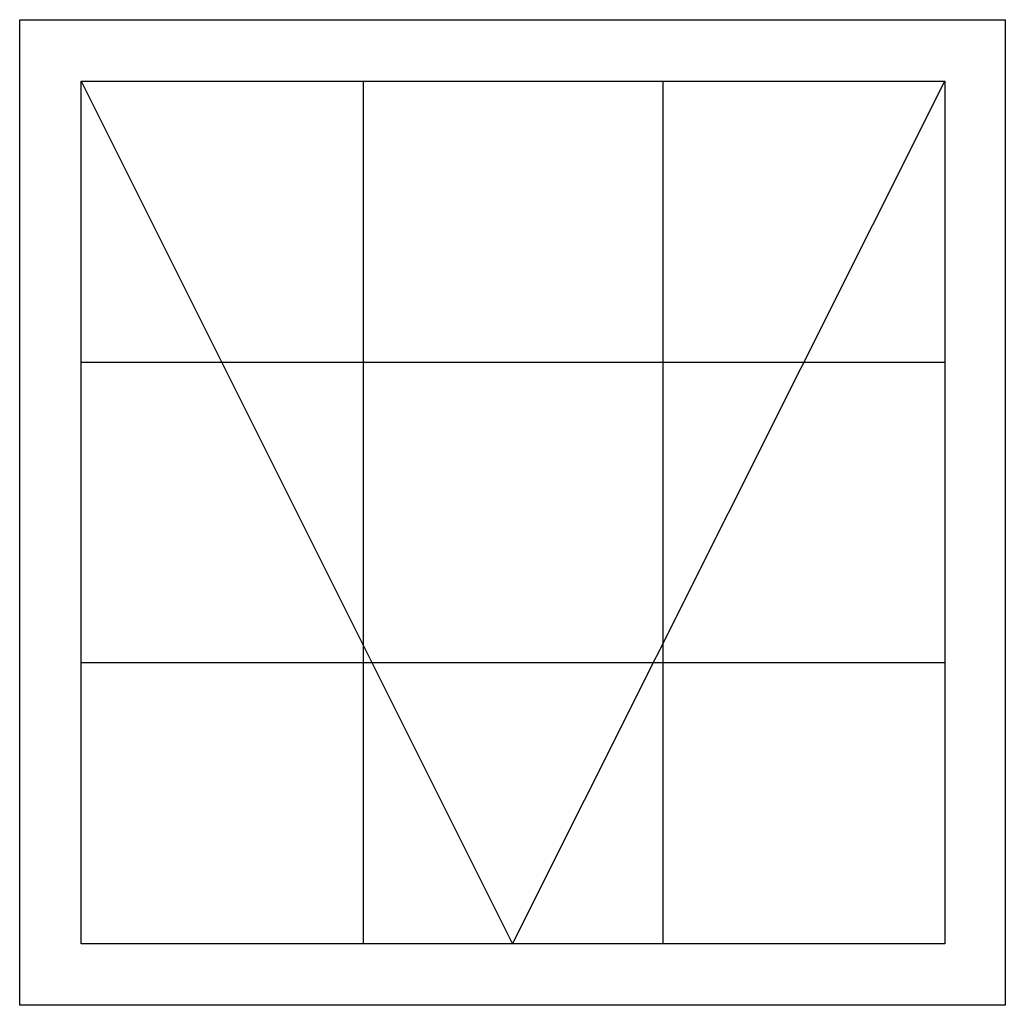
# Model space of a CAD drawing. Header units: metres. Extents: x 13643.36 to 13651.36, y 18621.09 to 18629.09.
import ezdxf

# ---------------------------------------------------------------- set-up
doc = ezdxf.new("R2010")
doc.units = ezdxf.units.M
for name, color, linetype in [('PUB_DIM', 90, 'Continuous'), ('PUB_TEXT', 7, 'Continuous'), ('STAIR', 2, 'Continuous')]:
    doc.layers.add(name, color=color, linetype=linetype)

msp = doc.modelspace()

# ---------------------------------------------------------------- linework, layer by layer
at = {"layer": 'PUB_DIM'}
for p, q in [((13643.86, 18621.59), (13643.86, 18628.59)), ((13643.86, 18628.59), (13650.87, 18628.59)), ((13646.15, 18621.59), (13646.15, 18628.59)), ((13648.58, 18628.59), (13648.58, 18621.59)), ((13650.87, 18628.59), (13650.87, 18621.59)), ((13643.86, 18626.31), (13650.87, 18626.31)), ((13650.87, 18623.87), (13643.86, 18623.87)), ((13650.87, 18621.59), (13643.86, 18621.59))]:
    msp.add_line(p, q, dxfattribs=at)
at = {"layer": 'PUB_TEXT'}
msp.add_lwpolyline([(13651.36, 18621.09), (13643.36, 18621.09), (13643.36, 18629.09), (13651.36, 18629.09)], close=True, dxfattribs=at)
at = {"layer": 'STAIR'}
for p, q in [((13643.86, 18628.59), (13647.36, 18621.59)), ((13647.36, 18621.59), (13650.87, 18628.59))]:
    msp.add_line(p, q, dxfattribs=at)

doc.saveas('drawing.dxf')
